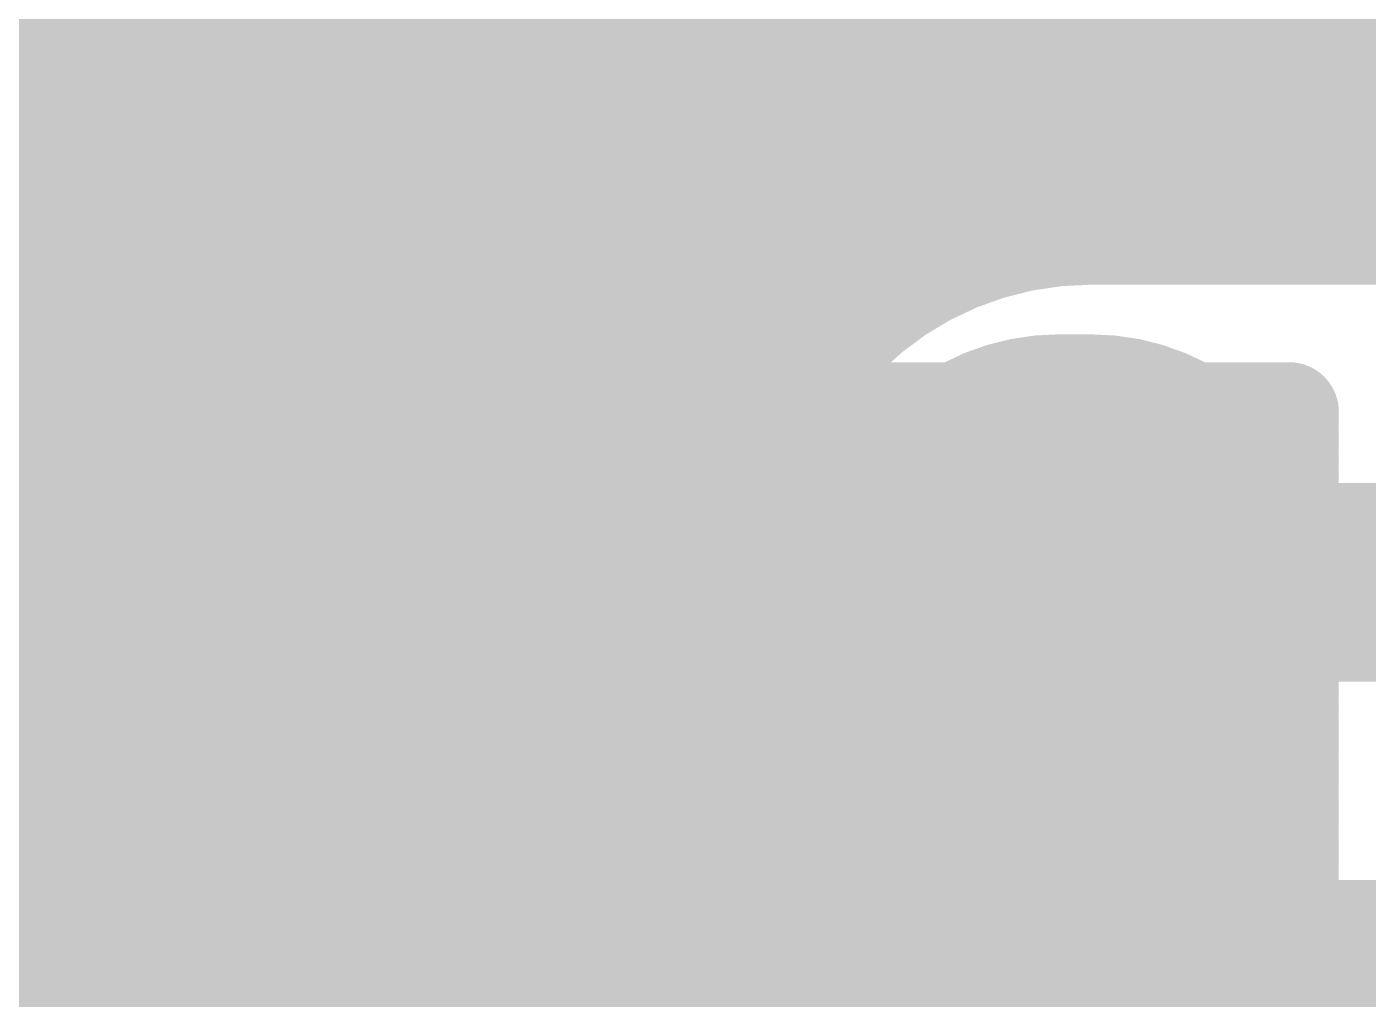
# Model space of a CAD drawing. Header units: inches. Extents: x -0.355 to 0.355, y -0.355 to 0.355.
# Drawn here: x -0.1692 to -0.116, y -0.2144 to -0.1758 of the extents above; entities that cross this region are included whole.
import ezdxf

# ---------------------------------------------------------------- set-up
doc = ezdxf.new("R2010")
doc.units = ezdxf.units.IN
doc.header["$MEASUREMENT"] = 0
for name, color, linetype in [('BottomLayer', 5, 'Continuous'), ('Mechanical1', 6, 'Continuous'), ('TopLayer', 1, 'Continuous'), ('TopOverlay', 2, 'Continuous'), ('ViaHoleLayer', 16, 'Continuous')]:
    doc.layers.add(name, color=color, linetype=linetype)

# ---------------------------------------------------------------- blocks, each defined once
blk = doc.blocks.new('A1004LF_06A_35')
at = {"layer": 'TopOverlay'}
for points in [[(0.15748, 0, 0.005118, 0.005118, 0), (0.15748, -0.062992, 0.005118, 0.005118, 0)], [(0.15748, -0.062992, 0.005118, 0.005118, 0), (0.11811, -0.062992, 0.005118, 0.005118, 0)]]:
    blk.add_lwpolyline(points, format="xyseb", dxfattribs=at)
for points in [[(0.116831, -0.062992, 0.002559, 0.002559, 1), (0.11939, -0.062992, 0.002559, 0.002559, 1)], [(0.156201, -0.062992, 0.002559, 0.002559, 1), (0.15876, -0.062992, 0.002559, 0.002559, 1)], [(0.156201, -0.062992, 0.002559, 0.002559, 1), (0.15876, -0.062992, 0.002559, 0.002559, 1)]]:
    blk.add_lwpolyline(points, format="xyseb", close=True, dxfattribs=at)

msp = doc.modelspace()

# ---------------------------------------------------------------- hatches: boundary and pattern name
at = {"layer": 'BottomLayer'}
h = msp.add_hatch(color=5, dxfattribs=at)
edge = h.paths.add_edge_path()
edge.add_arc((-0.126969, -0.197835), 0.007874, 0, 360)
at = {"layer": 'TopLayer'}
h = msp.add_hatch(color=1, dxfattribs=at)
edge = h.paths.add_edge_path()
edge.add_arc((-0.126969, -0.197835), 0.007874, 0, 360)
at = {"layer": 'ViaHoleLayer'}
h = msp.add_hatch(color=16, dxfattribs=at)
edge = h.paths.add_edge_path()
edge.add_arc((-0.126969, -0.197835), 0.003937, 0, 360)

# ---------------------------------------------------------------- linework, layer by layer
at = {"layer": 'BottomLayer'}
for points in [[(0.264103, -0.07874, 0.003937, 0.003937, -6.854099), (0.264103, 0.07874, 0.003937, 0.003937, 0)], [(0.127175, -0.21752, 0.003937, 0.003937, -0.665504), (-0.244202, 0.062076, 0.003937, 0.003937, 0)], [(0.275591, -0.003937, 0.003937, 0.003937, -0.864689), (-0.264103, -0.082677, 0.003937, 0.003937, 0)], [(-0.07874, -0.34252, 0.003937, 0.003937, -0.414213), (-0.34252, -0.07874, 0.003937, 0.003937, 0)], [(-0.07874, -0.346457, 0.003937, 0.003937, -0.414214), (-0.34252, -0.082677, 0.003937, 0.003937, 0)], [(-0.182412, -0.173822, 0.003937, 0.003937, 0), (-0.048181, -0.173822, 0.003937, 0.003937, 0)], [(-0.182036, -0.174216, 0.003937, 0.003937, 0), (-0.047152, -0.174216, 0.003937, 0.003937, 0)], [(-0.181658, -0.17461, 0.003937, 0.003937, 0), (-0.045862, -0.17461, 0.003937, 0.003937, 0)], [(-0.181279, -0.175003, 0.003937, 0.003937, 0), (-0.043949, -0.175003, 0.003937, 0.003937, 0)], [(-0.180898, -0.175397, 0.003937, 0.003937, 0), (-0.032286, -0.175397, 0.003937, 0.003937, 0)], [(-0.180515, -0.175791, 0.003937, 0.003937, 0), (-0.03268, -0.175791, 0.003937, 0.003937, 0)], [(-0.180131, -0.176184, 0.003937, 0.003937, 0), (-0.033073, -0.176184, 0.003937, 0.003937, 0)], [(-0.179745, -0.176578, 0.003937, 0.003937, 0), (-0.033467, -0.176578, 0.003937, 0.003937, 0)], [(-0.179358, -0.176972, 0.003937, 0.003937, 0), (-0.033861, -0.176972, 0.003937, 0.003937, 0)], [(-0.178968, -0.177366, 0.003937, 0.003937, 0), (-0.034255, -0.177366, 0.003937, 0.003937, 0)], [(-0.178577, -0.177759, 0.003937, 0.003937, 0), (-0.034648, -0.177759, 0.003937, 0.003937, 0)], [(-0.178184, -0.178153, 0.003937, 0.003937, 0), (-0.035042, -0.178153, 0.003937, 0.003937, 0)], [(-0.17779, -0.178547, 0.003937, 0.003937, 0), (-0.035436, -0.178547, 0.003937, 0.003937, 0)], [(-0.177394, -0.17894, 0.003937, 0.003937, 0), (-0.035829, -0.17894, 0.003937, 0.003937, 0)], [(-0.176996, -0.179334, 0.003937, 0.003937, 0), (-0.036223, -0.179334, 0.003937, 0.003937, 0)], [(-0.176596, -0.179728, 0.003937, 0.003937, 0), (-0.036617, -0.179728, 0.003937, 0.003937, 0)], [(-0.176194, -0.180121, 0.003937, 0.003937, 0), (-0.03701, -0.180121, 0.003937, 0.003937, 0)], [(-0.175791, -0.180515, 0.003937, 0.003937, 0), (-0.037404, -0.180515, 0.003937, 0.003937, 0)], [(-0.175386, -0.180909, 0.003937, 0.003937, 0), (-0.037798, -0.180909, 0.003937, 0.003937, 0)], [(-0.174979, -0.181303, 0.003937, 0.003937, 0), (-0.038192, -0.181303, 0.003937, 0.003937, 0)], [(-0.17457, -0.181696, 0.003937, 0.003937, 0), (-0.038585, -0.181696, 0.003937, 0.003937, 0)], [(-0.174159, -0.18209, 0.003937, 0.003937, 0), (-0.038979, -0.18209, 0.003937, 0.003937, 0)], [(-0.173747, -0.182484, 0.003937, 0.003937, 0), (-0.039373, -0.182484, 0.003937, 0.003937, 0)], [(-0.173332, -0.182877, 0.003937, 0.003937, 0), (-0.039766, -0.182877, 0.003937, 0.003937, 0)], [(-0.172916, -0.183271, 0.003937, 0.003937, 0), (-0.04016, -0.183271, 0.003937, 0.003937, 0)], [(-0.172498, -0.183665, 0.003937, 0.003937, 0), (-0.040554, -0.183665, 0.003937, 0.003937, 0)], [(-0.172077, -0.184059, 0.003937, 0.003937, 0), (-0.127275, -0.184059, 0.003937, 0.003937, 0)], [(-0.171655, -0.184452, 0.003937, 0.003937, 0), (-0.130253, -0.184452, 0.003937, 0.003937, 0)], [(-0.126969, -0.211614, 0.003937, 0.003937, -1), (-0.126969, -0.184055, 0.003937, 0.003937, 0)], [(-0.126969, -0.184055, 0.003937, 0.003937, 0), (-0.040944, -0.184055, 0.003937, 0.003937, 0)], [(-0.171231, -0.184846, 0.003937, 0.003937, 0), (-0.131569, -0.184846, 0.003937, 0.003937, 0)], [(-0.170805, -0.18524, 0.003937, 0.003937, 0), (-0.132558, -0.18524, 0.003937, 0.003937, 0)], [(-0.170377, -0.185633, 0.003937, 0.003937, 0), (-0.133372, -0.185633, 0.003937, 0.003937, 0)], [(-0.169948, -0.186027, 0.003937, 0.003937, 0), (-0.134072, -0.186027, 0.003937, 0.003937, 0)], [(-0.169516, -0.186421, 0.003937, 0.003937, 0), (-0.134688, -0.186421, 0.003937, 0.003937, 0)], [(-0.169082, -0.186814, 0.003937, 0.003937, 0), (-0.135241, -0.186814, 0.003937, 0.003937, 0)], [(-0.168646, -0.187208, 0.003937, 0.003937, 0), (-0.135741, -0.187208, 0.003937, 0.003937, 0)], [(-0.168208, -0.187602, 0.003937, 0.003937, 0), (-0.136197, -0.187602, 0.003937, 0.003937, 0)], [(-0.167767, -0.187996, 0.003937, 0.003937, 0), (-0.136616, -0.187996, 0.003937, 0.003937, 0)], [(-0.167325, -0.188389, 0.003937, 0.003937, 0), (-0.137001, -0.188389, 0.003937, 0.003937, 0)], [(-0.166881, -0.188783, 0.003937, 0.003937, 0), (-0.137358, -0.188783, 0.003937, 0.003937, 0)], [(-0.166435, -0.189177, 0.003937, 0.003937, 0), (-0.137688, -0.189177, 0.003937, 0.003937, 0)], [(-0.165986, -0.18957, 0.003937, 0.003937, 0), (-0.137995, -0.18957, 0.003937, 0.003937, 0)], [(-0.165535, -0.189964, 0.003937, 0.003937, 0), (-0.138279, -0.189964, 0.003937, 0.003937, 0)], [(-0.165082, -0.190358, 0.003937, 0.003937, 0), (-0.138543, -0.190358, 0.003937, 0.003937, 0)], [(-0.164627, -0.190751, 0.003937, 0.003937, 0), (-0.138788, -0.190751, 0.003937, 0.003937, 0)], [(-0.16417, -0.191145, 0.003937, 0.003937, 0), (-0.139015, -0.191145, 0.003937, 0.003937, 0)], [(-0.16371, -0.191539, 0.003937, 0.003937, 0), (-0.139226, -0.191539, 0.003937, 0.003937, 0)], [(-0.163249, -0.191933, 0.003937, 0.003937, 0), (-0.13942, -0.191933, 0.003937, 0.003937, 0)], [(-0.162785, -0.192326, 0.003937, 0.003937, 0), (-0.139599, -0.192326, 0.003937, 0.003937, 0)], [(-0.162318, -0.19272, 0.003937, 0.003937, 0), (-0.139764, -0.19272, 0.003937, 0.003937, 0)], [(-0.16185, -0.193114, 0.003937, 0.003937, 0), (-0.139914, -0.193114, 0.003937, 0.003937, 0)], [(-0.161379, -0.193507, 0.003937, 0.003937, 0), (-0.140051, -0.193507, 0.003937, 0.003937, 0)], [(-0.160906, -0.193901, 0.003937, 0.003937, 0), (-0.140175, -0.193901, 0.003937, 0.003937, 0)], [(-0.16043, -0.194295, 0.003937, 0.003937, 0), (-0.140286, -0.194295, 0.003937, 0.003937, 0)], [(-0.159952, -0.194688, 0.003937, 0.003937, 0), (-0.140384, -0.194688, 0.003937, 0.003937, 0)], [(-0.159472, -0.195082, 0.003937, 0.003937, 0), (-0.14047, -0.195082, 0.003937, 0.003937, 0)], [(-0.158989, -0.195476, 0.003937, 0.003937, 0), (-0.140545, -0.195476, 0.003937, 0.003937, 0)], [(-0.158503, -0.19587, 0.003937, 0.003937, 0), (-0.140607, -0.19587, 0.003937, 0.003937, 0)], [(-0.158016, -0.196263, 0.003937, 0.003937, 0), (-0.140658, -0.196263, 0.003937, 0.003937, 0)], [(-0.126969, -0.197835, 0.007874, 0.007874, 0), (-0.035236, -0.197835, 0.007874, 0.007874, 0)], [(-0.157526, -0.196657, 0.003937, 0.003937, 0), (-0.140698, -0.196657, 0.003937, 0.003937, 0)], [(-0.157033, -0.197051, 0.003937, 0.003937, 0), (-0.140726, -0.197051, 0.003937, 0.003937, 0)], [(-0.156537, -0.197444, 0.003937, 0.003937, 0), (-0.140742, -0.197444, 0.003937, 0.003937, 0)], [(-0.156039, -0.197838, 0.003937, 0.003937, 0), (-0.140748, -0.197838, 0.003937, 0.003937, 0)], [(-0.155539, -0.198232, 0.003937, 0.003937, 0), (-0.140742, -0.198232, 0.003937, 0.003937, 0)], [(-0.155036, -0.198625, 0.003937, 0.003937, 0), (-0.140725, -0.198625, 0.003937, 0.003937, 0)], [(-0.15453, -0.199019, 0.003937, 0.003937, 0), (-0.140697, -0.199019, 0.003937, 0.003937, 0)], [(-0.154022, -0.199413, 0.003937, 0.003937, 0), (-0.140657, -0.199413, 0.003937, 0.003937, 0)], [(-0.153511, -0.199806, 0.003937, 0.003937, 0), (-0.140606, -0.199806, 0.003937, 0.003937, 0)], [(-0.152997, -0.2002, 0.003937, 0.003937, 0), (-0.140543, -0.2002, 0.003937, 0.003937, 0)], [(-0.15248, -0.200594, 0.003937, 0.003937, 0), (-0.140469, -0.200594, 0.003937, 0.003937, 0)], [(-0.151961, -0.200988, 0.003937, 0.003937, 0), (-0.140382, -0.200988, 0.003937, 0.003937, 0)], [(-0.151439, -0.201381, 0.003937, 0.003937, 0), (-0.140284, -0.201381, 0.003937, 0.003937, 0)], [(-0.150914, -0.201775, 0.003937, 0.003937, 0), (-0.140173, -0.201775, 0.003937, 0.003937, 0)], [(-0.150386, -0.202169, 0.003937, 0.003937, 0), (-0.140049, -0.202169, 0.003937, 0.003937, 0)], [(-0.149856, -0.202562, 0.003937, 0.003937, 0), (-0.139911, -0.202562, 0.003937, 0.003937, 0)], [(-0.149322, -0.202956, 0.003937, 0.003937, 0), (-0.139761, -0.202956, 0.003937, 0.003937, 0)], [(-0.148785, -0.20335, 0.003937, 0.003937, 0), (-0.139596, -0.20335, 0.003937, 0.003937, 0)], [(-0.148246, -0.203743, 0.003937, 0.003937, 0), (-0.139417, -0.203743, 0.003937, 0.003937, 0)], [(-0.147703, -0.204137, 0.003937, 0.003937, 0), (-0.139222, -0.204137, 0.003937, 0.003937, 0)], [(-0.147157, -0.204531, 0.003937, 0.003937, 0), (-0.139012, -0.204531, 0.003937, 0.003937, 0)], [(-0.146609, -0.204925, 0.003937, 0.003937, 0), (-0.138784, -0.204925, 0.003937, 0.003937, 0)], [(-0.146057, -0.205318, 0.003937, 0.003937, 0), (-0.138539, -0.205318, 0.003937, 0.003937, 0)], [(-0.145502, -0.205712, 0.003937, 0.003937, 0), (-0.138274, -0.205712, 0.003937, 0.003937, 0)], [(-0.144944, -0.206106, 0.003937, 0.003937, 0), (-0.137989, -0.206106, 0.003937, 0.003937, 0)], [(-0.144382, -0.206499, 0.003937, 0.003937, 0), (-0.137683, -0.206499, 0.003937, 0.003937, 0)], [(-0.143817, -0.206893, 0.003937, 0.003937, 0), (-0.137352, -0.206893, 0.003937, 0.003937, 0)], [(-0.143249, -0.207287, 0.003937, 0.003937, 0), (-0.136995, -0.207287, 0.003937, 0.003937, 0)], [(-0.142678, -0.20768, 0.003937, 0.003937, 0), (-0.136609, -0.20768, 0.003937, 0.003937, 0)], [(-0.142103, -0.208074, 0.003937, 0.003937, 0), (-0.136189, -0.208074, 0.003937, 0.003937, 0)], [(-0.141525, -0.208468, 0.003937, 0.003937, 0), (-0.135733, -0.208468, 0.003937, 0.003937, 0)], [(-0.140943, -0.208862, 0.003937, 0.003937, 0), (-0.135232, -0.208862, 0.003937, 0.003937, 0)], [(-0.140358, -0.209255, 0.003937, 0.003937, 0), (-0.134678, -0.209255, 0.003937, 0.003937, 0)], [(-0.139769, -0.209649, 0.003937, 0.003937, 0), (-0.13406, -0.209649, 0.003937, 0.003937, 0)], [(-0.139177, -0.210043, 0.003937, 0.003937, 0), (-0.133359, -0.210043, 0.003937, 0.003937, 0)], [(-0.138581, -0.210436, 0.003937, 0.003937, 0), (-0.132543, -0.210436, 0.003937, 0.003937, 0)], [(-0.137982, -0.21083, 0.003937, 0.003937, 0), (-0.13155, -0.21083, 0.003937, 0.003937, 0)], [(-0.137378, -0.211224, 0.003937, 0.003937, 0), (-0.130225, -0.211224, 0.003937, 0.003937, 0)], [(-0.136771, -0.211617, 0.003937, 0.003937, 0), (0.029532, -0.211617, 0.003937, 0.003937, 0)], [(-0.126969, -0.211614, 0.003937, 0.003937, 0), (-0.035236, -0.211614, 0.003937, 0.003937, 0)], [(-0.13616, -0.212011, 0.003937, 0.003937, 0), (0.029926, -0.212011, 0.003937, 0.003937, 0)], [(-0.135545, -0.212405, 0.003937, 0.003937, 0), (0.030319, -0.212405, 0.003937, 0.003937, 0)], [(-0.134926, -0.212799, 0.003937, 0.003937, 0), (0.030713, -0.212799, 0.003937, 0.003937, 0)], [(-0.134303, -0.213192, 0.003937, 0.003937, 0), (0.031107, -0.213192, 0.003937, 0.003937, 0)], [(-0.133676, -0.213586, 0.003937, 0.003937, 0), (0.031502, -0.213586, 0.003937, 0.003937, 0)], [(-0.133045, -0.21398, 0.003937, 0.003937, 0), (0.031921, -0.21398, 0.003937, 0.003937, 0)], [(-0.13241, -0.214373, 0.003937, 0.003937, 0), (0.032378, -0.214373, 0.003937, 0.003937, 0)], [(-0.13177, -0.214767, 0.003937, 0.003937, 0), (0.032879, -0.214767, 0.003937, 0.003937, 0)], [(-0.131126, -0.215161, 0.003937, 0.003937, 0), (0.033432, -0.215161, 0.003937, 0.003937, 0)], [(-0.130478, -0.215555, 0.003937, 0.003937, 0), (0.03405, -0.215555, 0.003937, 0.003937, 0)], [(-0.129825, -0.215948, 0.003937, 0.003937, 0), (0.034751, -0.215948, 0.003937, 0.003937, 0)]]:
    msp.add_lwpolyline(points, format="xyseb", dxfattribs=at)
for points in [[(-0.131237, -0.184452, 0.001969, 0.001969, 1), (-0.129269, -0.184452, 0.001969, 0.001969, 1)], [(-0.128259, -0.184059, 0.001969, 0.001969, 1), (-0.12629, -0.184059, 0.001969, 0.001969, 1)], [(-0.127953, -0.184055, 0.001969, 0.001969, 1), (-0.125984, -0.184055, 0.001969, 0.001969, 1)], [(-0.127953, -0.184055, 0.001969, 0.001969, 1), (-0.125984, -0.184055, 0.001969, 0.001969, 1)], [(-0.132554, -0.184846, 0.001969, 0.001969, 1), (-0.130585, -0.184846, 0.001969, 0.001969, 1)], [(-0.17179, -0.18524, 0.001969, 0.001969, 1), (-0.169821, -0.18524, 0.001969, 0.001969, 1)], [(-0.133542, -0.18524, 0.001969, 0.001969, 1), (-0.131574, -0.18524, 0.001969, 0.001969, 1)], [(-0.171362, -0.185633, 0.001969, 0.001969, 1), (-0.169393, -0.185633, 0.001969, 0.001969, 1)], [(-0.170932, -0.186027, 0.001969, 0.001969, 1), (-0.168963, -0.186027, 0.001969, 0.001969, 1)], [(-0.135056, -0.186027, 0.001969, 0.001969, 1), (-0.133087, -0.186027, 0.001969, 0.001969, 1)], [(-0.134356, -0.185633, 0.001969, 0.001969, 1), (-0.132388, -0.185633, 0.001969, 0.001969, 1)], [(-0.1705, -0.186421, 0.001969, 0.001969, 1), (-0.168531, -0.186421, 0.001969, 0.001969, 1)], [(-0.135673, -0.186421, 0.001969, 0.001969, 1), (-0.133704, -0.186421, 0.001969, 0.001969, 1)], [(-0.170066, -0.186814, 0.001969, 0.001969, 1), (-0.168097, -0.186814, 0.001969, 0.001969, 1)], [(-0.16963, -0.187208, 0.001969, 0.001969, 1), (-0.167661, -0.187208, 0.001969, 0.001969, 1)], [(-0.136725, -0.187208, 0.001969, 0.001969, 1), (-0.134757, -0.187208, 0.001969, 0.001969, 1)], [(-0.136225, -0.186814, 0.001969, 0.001969, 1), (-0.134257, -0.186814, 0.001969, 0.001969, 1)], [(-0.169192, -0.187602, 0.001969, 0.001969, 1), (-0.167223, -0.187602, 0.001969, 0.001969, 1)], [(-0.137181, -0.187602, 0.001969, 0.001969, 1), (-0.135213, -0.187602, 0.001969, 0.001969, 1)], [(-0.168752, -0.187996, 0.001969, 0.001969, 1), (-0.166783, -0.187996, 0.001969, 0.001969, 1)], [(-0.1376, -0.187996, 0.001969, 0.001969, 1), (-0.135631, -0.187996, 0.001969, 0.001969, 1)], [(-0.168309, -0.188389, 0.001969, 0.001969, 1), (-0.166341, -0.188389, 0.001969, 0.001969, 1)], [(-0.167865, -0.188783, 0.001969, 0.001969, 1), (-0.165897, -0.188783, 0.001969, 0.001969, 1)], [(-0.138342, -0.188783, 0.001969, 0.001969, 1), (-0.136374, -0.188783, 0.001969, 0.001969, 1)], [(-0.137986, -0.188389, 0.001969, 0.001969, 1), (-0.136017, -0.188389, 0.001969, 0.001969, 1)], [(-0.167419, -0.189177, 0.001969, 0.001969, 1), (-0.16545, -0.189177, 0.001969, 0.001969, 1)], [(-0.138673, -0.189177, 0.001969, 0.001969, 1), (-0.136704, -0.189177, 0.001969, 0.001969, 1)], [(-0.16697, -0.18957, 0.001969, 0.001969, 1), (-0.165002, -0.18957, 0.001969, 0.001969, 1)], [(-0.138979, -0.18957, 0.001969, 0.001969, 1), (-0.13701, -0.18957, 0.001969, 0.001969, 1)], [(-0.166519, -0.189964, 0.001969, 0.001969, 1), (-0.164551, -0.189964, 0.001969, 0.001969, 1)], [(-0.166067, -0.190358, 0.001969, 0.001969, 1), (-0.164098, -0.190358, 0.001969, 0.001969, 1)], [(-0.139527, -0.190358, 0.001969, 0.001969, 1), (-0.137559, -0.190358, 0.001969, 0.001969, 1)], [(-0.139263, -0.189964, 0.001969, 0.001969, 1), (-0.137295, -0.189964, 0.001969, 0.001969, 1)], [(-0.165611, -0.190751, 0.001969, 0.001969, 1), (-0.163643, -0.190751, 0.001969, 0.001969, 1)], [(-0.139772, -0.190751, 0.001969, 0.001969, 1), (-0.137804, -0.190751, 0.001969, 0.001969, 1)], [(-0.165154, -0.191145, 0.001969, 0.001969, 1), (-0.163186, -0.191145, 0.001969, 0.001969, 1)], [(-0.139999, -0.191145, 0.001969, 0.001969, 1), (-0.138031, -0.191145, 0.001969, 0.001969, 1)], [(-0.164695, -0.191539, 0.001969, 0.001969, 1), (-0.162726, -0.191539, 0.001969, 0.001969, 1)], [(-0.164233, -0.191933, 0.001969, 0.001969, 1), (-0.162265, -0.191933, 0.001969, 0.001969, 1)], [(-0.140404, -0.191933, 0.001969, 0.001969, 1), (-0.138436, -0.191933, 0.001969, 0.001969, 1)], [(-0.14021, -0.191539, 0.001969, 0.001969, 1), (-0.138241, -0.191539, 0.001969, 0.001969, 1)], [(-0.163769, -0.192326, 0.001969, 0.001969, 1), (-0.161801, -0.192326, 0.001969, 0.001969, 1)], [(-0.140583, -0.192326, 0.001969, 0.001969, 1), (-0.138615, -0.192326, 0.001969, 0.001969, 1)], [(-0.163303, -0.19272, 0.001969, 0.001969, 1), (-0.161334, -0.19272, 0.001969, 0.001969, 1)], [(-0.140748, -0.19272, 0.001969, 0.001969, 1), (-0.138779, -0.19272, 0.001969, 0.001969, 1)], [(-0.162834, -0.193114, 0.001969, 0.001969, 1), (-0.160866, -0.193114, 0.001969, 0.001969, 1)], [(-0.162363, -0.193507, 0.001969, 0.001969, 1), (-0.160395, -0.193507, 0.001969, 0.001969, 1)], [(-0.141035, -0.193507, 0.001969, 0.001969, 1), (-0.139067, -0.193507, 0.001969, 0.001969, 1)], [(-0.140898, -0.193114, 0.001969, 0.001969, 1), (-0.13893, -0.193114, 0.001969, 0.001969, 1)], [(-0.16189, -0.193901, 0.001969, 0.001969, 1), (-0.159921, -0.193901, 0.001969, 0.001969, 1)], [(-0.141159, -0.193901, 0.001969, 0.001969, 1), (-0.13919, -0.193901, 0.001969, 0.001969, 1)], [(-0.161414, -0.194295, 0.001969, 0.001969, 1), (-0.159446, -0.194295, 0.001969, 0.001969, 1)], [(-0.14127, -0.194295, 0.001969, 0.001969, 1), (-0.139301, -0.194295, 0.001969, 0.001969, 1)], [(-0.160936, -0.194688, 0.001969, 0.001969, 1), (-0.158968, -0.194688, 0.001969, 0.001969, 1)], [(-0.160456, -0.195082, 0.001969, 0.001969, 1), (-0.158487, -0.195082, 0.001969, 0.001969, 1)], [(-0.141455, -0.195082, 0.001969, 0.001969, 1), (-0.139486, -0.195082, 0.001969, 0.001969, 1)], [(-0.141368, -0.194688, 0.001969, 0.001969, 1), (-0.1394, -0.194688, 0.001969, 0.001969, 1)], [(-0.159973, -0.195476, 0.001969, 0.001969, 1), (-0.158005, -0.195476, 0.001969, 0.001969, 1)], [(-0.141529, -0.195476, 0.001969, 0.001969, 1), (-0.13956, -0.195476, 0.001969, 0.001969, 1)], [(-0.159488, -0.19587, 0.001969, 0.001969, 1), (-0.157519, -0.19587, 0.001969, 0.001969, 1)], [(-0.159, -0.196263, 0.001969, 0.001969, 1), (-0.157031, -0.196263, 0.001969, 0.001969, 1)], [(-0.141642, -0.196263, 0.001969, 0.001969, 1), (-0.139674, -0.196263, 0.001969, 0.001969, 1)], [(-0.141591, -0.19587, 0.001969, 0.001969, 1), (-0.139623, -0.19587, 0.001969, 0.001969, 1)], [(-0.128937, -0.197835, 0.003937, 0.003937, 1), (-0.125, -0.197835, 0.003937, 0.003937, 1)], [(-0.15851, -0.196657, 0.001969, 0.001969, 1), (-0.156541, -0.196657, 0.001969, 0.001969, 1)], [(-0.141682, -0.196657, 0.001969, 0.001969, 1), (-0.139713, -0.196657, 0.001969, 0.001969, 1)], [(-0.158017, -0.197051, 0.001969, 0.001969, 1), (-0.156049, -0.197051, 0.001969, 0.001969, 1)], [(-0.14171, -0.197051, 0.001969, 0.001969, 1), (-0.139741, -0.197051, 0.001969, 0.001969, 1)], [(-0.157522, -0.197444, 0.001969, 0.001969, 1), (-0.155553, -0.197444, 0.001969, 0.001969, 1)], [(-0.157024, -0.197838, 0.001969, 0.001969, 1), (-0.155055, -0.197838, 0.001969, 0.001969, 1)], [(-0.141732, -0.197838, 0.001969, 0.001969, 1), (-0.139764, -0.197838, 0.001969, 0.001969, 1)], [(-0.141727, -0.197444, 0.001969, 0.001969, 1), (-0.139758, -0.197444, 0.001969, 0.001969, 1)], [(-0.156523, -0.198232, 0.001969, 0.001969, 1), (-0.154555, -0.198232, 0.001969, 0.001969, 1)], [(-0.141727, -0.198232, 0.001969, 0.001969, 1), (-0.139758, -0.198232, 0.001969, 0.001969, 1)], [(-0.15602, -0.198625, 0.001969, 0.001969, 1), (-0.154052, -0.198625, 0.001969, 0.001969, 1)], [(-0.141709, -0.198625, 0.001969, 0.001969, 1), (-0.139741, -0.198625, 0.001969, 0.001969, 1)], [(-0.155514, -0.199019, 0.001969, 0.001969, 1), (-0.153546, -0.199019, 0.001969, 0.001969, 1)], [(-0.155006, -0.199413, 0.001969, 0.001969, 1), (-0.153038, -0.199413, 0.001969, 0.001969, 1)], [(-0.141681, -0.199019, 0.001969, 0.001969, 1), (-0.139713, -0.199019, 0.001969, 0.001969, 1)], [(-0.141642, -0.199413, 0.001969, 0.001969, 1), (-0.139673, -0.199413, 0.001969, 0.001969, 1)], [(-0.154495, -0.199806, 0.001969, 0.001969, 1), (-0.152527, -0.199806, 0.001969, 0.001969, 1)], [(-0.14159, -0.199806, 0.001969, 0.001969, 1), (-0.139622, -0.199806, 0.001969, 0.001969, 1)], [(-0.153981, -0.2002, 0.001969, 0.001969, 1), (-0.152013, -0.2002, 0.001969, 0.001969, 1)], [(-0.141528, -0.2002, 0.001969, 0.001969, 1), (-0.139559, -0.2002, 0.001969, 0.001969, 1)], [(-0.153465, -0.200594, 0.001969, 0.001969, 1), (-0.151496, -0.200594, 0.001969, 0.001969, 1)], [(-0.152945, -0.200988, 0.001969, 0.001969, 1), (-0.150977, -0.200988, 0.001969, 0.001969, 1)], [(-0.141453, -0.200594, 0.001969, 0.001969, 1), (-0.139485, -0.200594, 0.001969, 0.001969, 1)], [(-0.141367, -0.200988, 0.001969, 0.001969, 1), (-0.139398, -0.200988, 0.001969, 0.001969, 1)], [(-0.152423, -0.201381, 0.001969, 0.001969, 1), (-0.150455, -0.201381, 0.001969, 0.001969, 1)], [(-0.141268, -0.201381, 0.001969, 0.001969, 1), (-0.139299, -0.201381, 0.001969, 0.001969, 1)], [(-0.151898, -0.201775, 0.001969, 0.001969, 1), (-0.14993, -0.201775, 0.001969, 0.001969, 1)], [(-0.141157, -0.201775, 0.001969, 0.001969, 1), (-0.139188, -0.201775, 0.001969, 0.001969, 1)], [(-0.15137, -0.202169, 0.001969, 0.001969, 1), (-0.149402, -0.202169, 0.001969, 0.001969, 1)], [(-0.15084, -0.202562, 0.001969, 0.001969, 1), (-0.148871, -0.202562, 0.001969, 0.001969, 1)], [(-0.141033, -0.202169, 0.001969, 0.001969, 1), (-0.139064, -0.202169, 0.001969, 0.001969, 1)], [(-0.140896, -0.202562, 0.001969, 0.001969, 1), (-0.138927, -0.202562, 0.001969, 0.001969, 1)], [(-0.150306, -0.202956, 0.001969, 0.001969, 1), (-0.148338, -0.202956, 0.001969, 0.001969, 1)], [(-0.140745, -0.202956, 0.001969, 0.001969, 1), (-0.138777, -0.202956, 0.001969, 0.001969, 1)], [(-0.149769, -0.20335, 0.001969, 0.001969, 1), (-0.147801, -0.20335, 0.001969, 0.001969, 1)], [(-0.14058, -0.20335, 0.001969, 0.001969, 1), (-0.138612, -0.20335, 0.001969, 0.001969, 1)], [(-0.14923, -0.203743, 0.001969, 0.001969, 1), (-0.147261, -0.203743, 0.001969, 0.001969, 1)], [(-0.148687, -0.204137, 0.001969, 0.001969, 1), (-0.146719, -0.204137, 0.001969, 0.001969, 1)], [(-0.140401, -0.203743, 0.001969, 0.001969, 1), (-0.138433, -0.203743, 0.001969, 0.001969, 1)], [(-0.140206, -0.204137, 0.001969, 0.001969, 1), (-0.138238, -0.204137, 0.001969, 0.001969, 1)], [(-0.148142, -0.204531, 0.001969, 0.001969, 1), (-0.146173, -0.204531, 0.001969, 0.001969, 1)], [(-0.139996, -0.204531, 0.001969, 0.001969, 1), (-0.138027, -0.204531, 0.001969, 0.001969, 1)], [(-0.147593, -0.204925, 0.001969, 0.001969, 1), (-0.145624, -0.204925, 0.001969, 0.001969, 1)], [(-0.147041, -0.205318, 0.001969, 0.001969, 1), (-0.145073, -0.205318, 0.001969, 0.001969, 1)], [(-0.139768, -0.204925, 0.001969, 0.001969, 1), (-0.1378, -0.204925, 0.001969, 0.001969, 1)], [(-0.139523, -0.205318, 0.001969, 0.001969, 1), (-0.137554, -0.205318, 0.001969, 0.001969, 1)], [(-0.146486, -0.205712, 0.001969, 0.001969, 1), (-0.144518, -0.205712, 0.001969, 0.001969, 1)], [(-0.139259, -0.205712, 0.001969, 0.001969, 1), (-0.13729, -0.205712, 0.001969, 0.001969, 1)], [(-0.145928, -0.206106, 0.001969, 0.001969, 1), (-0.143959, -0.206106, 0.001969, 0.001969, 1)], [(-0.138974, -0.206106, 0.001969, 0.001969, 1), (-0.137005, -0.206106, 0.001969, 0.001969, 1)], [(-0.145366, -0.206499, 0.001969, 0.001969, 1), (-0.143398, -0.206499, 0.001969, 0.001969, 1)], [(-0.144802, -0.206893, 0.001969, 0.001969, 1), (-0.142833, -0.206893, 0.001969, 0.001969, 1)], [(-0.138667, -0.206499, 0.001969, 0.001969, 1), (-0.136699, -0.206499, 0.001969, 0.001969, 1)], [(-0.138336, -0.206893, 0.001969, 0.001969, 1), (-0.136368, -0.206893, 0.001969, 0.001969, 1)], [(-0.144234, -0.207287, 0.001969, 0.001969, 1), (-0.142265, -0.207287, 0.001969, 0.001969, 1)], [(-0.137979, -0.207287, 0.001969, 0.001969, 1), (-0.136011, -0.207287, 0.001969, 0.001969, 1)], [(-0.143662, -0.20768, 0.001969, 0.001969, 1), (-0.141694, -0.20768, 0.001969, 0.001969, 1)], [(-0.137593, -0.20768, 0.001969, 0.001969, 1), (-0.135625, -0.20768, 0.001969, 0.001969, 1)], [(-0.143088, -0.208074, 0.001969, 0.001969, 1), (-0.141119, -0.208074, 0.001969, 0.001969, 1)], [(-0.142509, -0.208468, 0.001969, 0.001969, 1), (-0.140541, -0.208468, 0.001969, 0.001969, 1)], [(-0.137174, -0.208074, 0.001969, 0.001969, 1), (-0.135205, -0.208074, 0.001969, 0.001969, 1)], [(-0.136717, -0.208468, 0.001969, 0.001969, 1), (-0.134748, -0.208468, 0.001969, 0.001969, 1)], [(-0.141928, -0.208862, 0.001969, 0.001969, 1), (-0.139959, -0.208862, 0.001969, 0.001969, 1)], [(-0.136216, -0.208862, 0.001969, 0.001969, 1), (-0.134247, -0.208862, 0.001969, 0.001969, 1)], [(-0.141342, -0.209255, 0.001969, 0.001969, 1), (-0.139374, -0.209255, 0.001969, 0.001969, 1)], [(-0.135663, -0.209255, 0.001969, 0.001969, 1), (-0.133694, -0.209255, 0.001969, 0.001969, 1)], [(-0.140754, -0.209649, 0.001969, 0.001969, 1), (-0.138785, -0.209649, 0.001969, 0.001969, 1)], [(-0.140161, -0.210043, 0.001969, 0.001969, 1), (-0.138193, -0.210043, 0.001969, 0.001969, 1)], [(-0.135045, -0.209649, 0.001969, 0.001969, 1), (-0.133076, -0.209649, 0.001969, 0.001969, 1)], [(-0.134343, -0.210043, 0.001969, 0.001969, 1), (-0.132375, -0.210043, 0.001969, 0.001969, 1)], [(-0.139565, -0.210436, 0.001969, 0.001969, 1), (-0.137597, -0.210436, 0.001969, 0.001969, 1)], [(-0.133527, -0.210436, 0.001969, 0.001969, 1), (-0.131558, -0.210436, 0.001969, 0.001969, 1)], [(-0.138966, -0.21083, 0.001969, 0.001969, 1), (-0.136997, -0.21083, 0.001969, 0.001969, 1)], [(-0.132534, -0.21083, 0.001969, 0.001969, 1), (-0.130566, -0.21083, 0.001969, 0.001969, 1)], [(-0.138362, -0.211224, 0.001969, 0.001969, 1), (-0.136394, -0.211224, 0.001969, 0.001969, 1)], [(-0.137755, -0.211617, 0.001969, 0.001969, 1), (-0.135787, -0.211617, 0.001969, 0.001969, 1)], [(-0.131209, -0.211224, 0.001969, 0.001969, 1), (-0.129241, -0.211224, 0.001969, 0.001969, 1)], [(-0.127953, -0.211614, 0.001969, 0.001969, 1), (-0.125984, -0.211614, 0.001969, 0.001969, 1)], [(-0.127953, -0.211614, 0.001969, 0.001969, 1), (-0.125984, -0.211614, 0.001969, 0.001969, 1)], [(-0.137144, -0.212011, 0.001969, 0.001969, 1), (-0.135176, -0.212011, 0.001969, 0.001969, 1)], [(-0.136529, -0.212405, 0.001969, 0.001969, 1), (-0.13456, -0.212405, 0.001969, 0.001969, 1)], [(-0.13591, -0.212799, 0.001969, 0.001969, 1), (-0.133942, -0.212799, 0.001969, 0.001969, 1)], [(-0.135287, -0.213192, 0.001969, 0.001969, 1), (-0.133319, -0.213192, 0.001969, 0.001969, 1)], [(-0.13466, -0.213586, 0.001969, 0.001969, 1), (-0.132692, -0.213586, 0.001969, 0.001969, 1)], [(-0.134029, -0.21398, 0.001969, 0.001969, 1), (-0.132061, -0.21398, 0.001969, 0.001969, 1)], [(-0.133394, -0.214373, 0.001969, 0.001969, 1), (-0.131425, -0.214373, 0.001969, 0.001969, 1)], [(-0.132754, -0.214767, 0.001969, 0.001969, 1), (-0.130786, -0.214767, 0.001969, 0.001969, 1)], [(-0.13211, -0.215161, 0.001969, 0.001969, 1), (-0.130142, -0.215161, 0.001969, 0.001969, 1)], [(-0.131462, -0.215555, 0.001969, 0.001969, 1), (-0.129494, -0.215555, 0.001969, 0.001969, 1)], [(-0.130809, -0.215948, 0.001969, 0.001969, 1), (-0.128841, -0.215948, 0.001969, 0.001969, 1)]]:
    msp.add_lwpolyline(points, format="xyseb", close=True, dxfattribs=at)
at = {"layer": 'Mechanical1'}
msp.add_lwpolyline([(-0.078774, -0.354291, 0.0005, 0.0005, -0.414214), (-0.354365, -0.078701, 0.0005, 0.0005, 0)], format="xyseb", dxfattribs=at)
at = {"layer": 'TopLayer'}
for points in [[(-0.174213, -0.155512, 0.011811, 0.011811, 0), (-0.154405, -0.17532, 0.011811, 0.011811, 0)], [(-0.154405, -0.17532, 0.011811, 0.011811, 0), (-0.098548, -0.17532, 0.011811, 0.011811, 0)], [(-0.178188, -0.173807, 0.003937, 0.003937, 0), (-0.16556, -0.186436, 0.003937, 0.003937, 0)], [(-0.247045, -0.180909, 0.003937, 0.003937, 0), (-0.171087, -0.180909, 0.003937, 0.003937, 0)], [(-0.246782, -0.181303, 0.003937, 0.003937, 0), (-0.170693, -0.181303, 0.003937, 0.003937, 0)], [(-0.246519, -0.181696, 0.003937, 0.003937, 0), (-0.170299, -0.181696, 0.003937, 0.003937, 0)], [(-0.246256, -0.18209, 0.003937, 0.003937, 0), (-0.169905, -0.18209, 0.003937, 0.003937, 0)], [(-0.245993, -0.182484, 0.003937, 0.003937, 0), (-0.169512, -0.182484, 0.003937, 0.003937, 0)], [(-0.24573, -0.182877, 0.003937, 0.003937, 0), (-0.169118, -0.182877, 0.003937, 0.003937, 0)], [(-0.245467, -0.183271, 0.003937, 0.003937, 0), (-0.168724, -0.183271, 0.003937, 0.003937, 0)], [(-0.245204, -0.183665, 0.003937, 0.003937, 0), (-0.168331, -0.183665, 0.003937, 0.003937, 0)], [(-0.244941, -0.184059, 0.003937, 0.003937, 0), (-0.167937, -0.184059, 0.003937, 0.003937, 0)], [(-0.244678, -0.184452, 0.003937, 0.003937, 0), (-0.167543, -0.184452, 0.003937, 0.003937, 0)], [(-0.244415, -0.184846, 0.003937, 0.003937, 0), (-0.16715, -0.184846, 0.003937, 0.003937, 0)], [(-0.244152, -0.18524, 0.003937, 0.003937, 0), (-0.166756, -0.18524, 0.003937, 0.003937, 0)], [(-0.243889, -0.185633, 0.003937, 0.003937, 0), (-0.166362, -0.185633, 0.003937, 0.003937, 0)], [(-0.243625, -0.186027, 0.003937, 0.003937, 0), (-0.165968, -0.186027, 0.003937, 0.003937, 0)], [(-0.243362, -0.186421, 0.003937, 0.003937, 0), (-0.165575, -0.186421, 0.003937, 0.003937, 0)], [(-0.154405, -0.191068, 0.003937, 0.003937, -0.199374), (-0.16556, -0.186436, 0.003937, 0.003937, 0)], [(-0.154405, -0.191068, 0.003937, 0.003937, -0.198912), (-0.16554, -0.186455, 0.003937, 0.003937, 0)], [(-0.243099, -0.186814, 0.003937, 0.003937, 0), (-0.165169, -0.186814, 0.003937, 0.003937, 0)], [(-0.242836, -0.187208, 0.003937, 0.003937, 0), (-0.164733, -0.187208, 0.003937, 0.003937, 0)], [(-0.242573, -0.187602, 0.003937, 0.003937, 0), (-0.164261, -0.187602, 0.003937, 0.003937, 0)], [(-0.24231, -0.187996, 0.003937, 0.003937, 0), (-0.163749, -0.187996, 0.003937, 0.003937, 0)], [(-0.242047, -0.188389, 0.003937, 0.003937, 0), (-0.16319, -0.188389, 0.003937, 0.003937, 0)], [(-0.241784, -0.188783, 0.003937, 0.003937, 0), (-0.162574, -0.188783, 0.003937, 0.003937, 0)], [(-0.241521, -0.189177, 0.003937, 0.003937, 0), (-0.161887, -0.189177, 0.003937, 0.003937, 0)], [(-0.241258, -0.18957, 0.003937, 0.003937, 0), (-0.161107, -0.18957, 0.003937, 0.003937, 0)], [(-0.240995, -0.189964, 0.003937, 0.003937, 0), (-0.160197, -0.189964, 0.003937, 0.003937, 0)], [(-0.240732, -0.190358, 0.003937, 0.003937, 0), (-0.15908, -0.190358, 0.003937, 0.003937, 0)], [(-0.139764, -0.209366, 0.019685, 0.019685, 0), (-0.128232, -0.197835, 0.019685, 0.019685, 0)], [(-0.128232, -0.197835, 0.019685, 0.019685, 0), (-0.126969, -0.197835, 0.019685, 0.019685, 0)], [(-0.240469, -0.190751, 0.003937, 0.003937, 0), (-0.157546, -0.190751, 0.003937, 0.003937, 0)], [(-0.240206, -0.191145, 0.003937, 0.003937, 0), (-0.119095, -0.191145, 0.003937, 0.003937, 0)], [(-0.154405, -0.191068, 0.003937, 0.003937, 0), (-0.119095, -0.191068, 0.003937, 0.003937, 0)], [(-0.119095, -0.242126, 0.003937, 0.003937, 0), (-0.119095, -0.191068, 0.003937, 0.003937, 0)], [(-0.239943, -0.191539, 0.003937, 0.003937, 0), (-0.119095, -0.191539, 0.003937, 0.003937, 0)], [(-0.23968, -0.191933, 0.003937, 0.003937, 0), (-0.119095, -0.191933, 0.003937, 0.003937, 0)], [(-0.239417, -0.192326, 0.003937, 0.003937, 0), (-0.119095, -0.192326, 0.003937, 0.003937, 0)], [(-0.239153, -0.19272, 0.003937, 0.003937, 0), (-0.119095, -0.19272, 0.003937, 0.003937, 0)], [(-0.23889, -0.193114, 0.003937, 0.003937, 0), (-0.119095, -0.193114, 0.003937, 0.003937, 0)], [(-0.238627, -0.193507, 0.003937, 0.003937, 0), (-0.119095, -0.193507, 0.003937, 0.003937, 0)], [(-0.238364, -0.193901, 0.003937, 0.003937, 0), (-0.119095, -0.193901, 0.003937, 0.003937, 0)], [(-0.238101, -0.194295, 0.003937, 0.003937, 0), (-0.119095, -0.194295, 0.003937, 0.003937, 0)], [(-0.237838, -0.194688, 0.003937, 0.003937, 0), (-0.119095, -0.194688, 0.003937, 0.003937, 0)], [(-0.237575, -0.195082, 0.003937, 0.003937, 0), (-0.119095, -0.195082, 0.003937, 0.003937, 0)], [(-0.237312, -0.195476, 0.003937, 0.003937, 0), (-0.119095, -0.195476, 0.003937, 0.003937, 0)], [(-0.237049, -0.19587, 0.003937, 0.003937, 0), (-0.119095, -0.19587, 0.003937, 0.003937, 0)], [(-0.236786, -0.196263, 0.003937, 0.003937, 0), (-0.119095, -0.196263, 0.003937, 0.003937, 0)], [(-0.236523, -0.196657, 0.003937, 0.003937, 0), (-0.119095, -0.196657, 0.003937, 0.003937, 0)], [(-0.23626, -0.197051, 0.003937, 0.003937, 0), (-0.119095, -0.197051, 0.003937, 0.003937, 0)], [(-0.235997, -0.197444, 0.003937, 0.003937, 0), (-0.119095, -0.197444, 0.003937, 0.003937, 0)], [(-0.235734, -0.197838, 0.003937, 0.003937, 0), (-0.119095, -0.197838, 0.003937, 0.003937, 0)], [(-0.235471, -0.198232, 0.003937, 0.003937, 0), (-0.119095, -0.198232, 0.003937, 0.003937, 0)], [(-0.235208, -0.198625, 0.003937, 0.003937, 0), (-0.119095, -0.198625, 0.003937, 0.003937, 0)], [(-0.234945, -0.199019, 0.003937, 0.003937, 0), (-0.119095, -0.199019, 0.003937, 0.003937, 0)], [(-0.234681, -0.199413, 0.003937, 0.003937, 0), (-0.119095, -0.199413, 0.003937, 0.003937, 0)], [(-0.234418, -0.199806, 0.003937, 0.003937, 0), (-0.119095, -0.199806, 0.003937, 0.003937, 0)], [(-0.234155, -0.2002, 0.003937, 0.003937, 0), (-0.119095, -0.2002, 0.003937, 0.003937, 0)], [(-0.233892, -0.200594, 0.003937, 0.003937, 0), (-0.119095, -0.200594, 0.003937, 0.003937, 0)], [(-0.233629, -0.200988, 0.003937, 0.003937, 0), (-0.119095, -0.200988, 0.003937, 0.003937, 0)], [(-0.233314, -0.201381, 0.003937, 0.003937, 0), (-0.119095, -0.201381, 0.003937, 0.003937, 0)], [(-0.139764, -0.287401, 0.019685, 0.019685, 0), (-0.139764, -0.209366, 0.019685, 0.019685, 0)], [(-0.232969, -0.201775, 0.003937, 0.003937, 0), (-0.119095, -0.201775, 0.003937, 0.003937, 0)], [(-0.232623, -0.202169, 0.003937, 0.003937, 0), (-0.119095, -0.202169, 0.003937, 0.003937, 0)], [(-0.232278, -0.202562, 0.003937, 0.003937, 0), (-0.119095, -0.202562, 0.003937, 0.003937, 0)], [(-0.231933, -0.202956, 0.003937, 0.003937, 0), (-0.119095, -0.202956, 0.003937, 0.003937, 0)], [(-0.231588, -0.20335, 0.003937, 0.003937, 0), (-0.119095, -0.20335, 0.003937, 0.003937, 0)], [(-0.231242, -0.203743, 0.003937, 0.003937, 0), (-0.119095, -0.203743, 0.003937, 0.003937, 0)], [(-0.230897, -0.204137, 0.003937, 0.003937, 0), (-0.119095, -0.204137, 0.003937, 0.003937, 0)], [(-0.230552, -0.204531, 0.003937, 0.003937, 0), (-0.119095, -0.204531, 0.003937, 0.003937, 0)], [(-0.230207, -0.204925, 0.003937, 0.003937, 0), (-0.119095, -0.204925, 0.003937, 0.003937, 0)], [(-0.229861, -0.205318, 0.003937, 0.003937, 0), (-0.119095, -0.205318, 0.003937, 0.003937, 0)], [(-0.229516, -0.205712, 0.003937, 0.003937, 0), (-0.119095, -0.205712, 0.003937, 0.003937, 0)], [(-0.229171, -0.206106, 0.003937, 0.003937, 0), (-0.119095, -0.206106, 0.003937, 0.003937, 0)], [(-0.228825, -0.206499, 0.003937, 0.003937, 0), (-0.119095, -0.206499, 0.003937, 0.003937, 0)], [(-0.22848, -0.206893, 0.003937, 0.003937, 0), (-0.119095, -0.206893, 0.003937, 0.003937, 0)], [(-0.228135, -0.207287, 0.003937, 0.003937, 0), (-0.119095, -0.207287, 0.003937, 0.003937, 0)], [(-0.22779, -0.20768, 0.003937, 0.003937, 0), (-0.119095, -0.20768, 0.003937, 0.003937, 0)], [(-0.227444, -0.208074, 0.003937, 0.003937, 0), (-0.119095, -0.208074, 0.003937, 0.003937, 0)], [(-0.227099, -0.208468, 0.003937, 0.003937, 0), (-0.119095, -0.208468, 0.003937, 0.003937, 0)], [(-0.226754, -0.208862, 0.003937, 0.003937, 0), (-0.119095, -0.208862, 0.003937, 0.003937, 0)], [(-0.226409, -0.209255, 0.003937, 0.003937, 0), (-0.119095, -0.209255, 0.003937, 0.003937, 0)], [(-0.226063, -0.209649, 0.003937, 0.003937, 0), (-0.119095, -0.209649, 0.003937, 0.003937, 0)], [(-0.225718, -0.210043, 0.003937, 0.003937, 0), (-0.119095, -0.210043, 0.003937, 0.003937, 0)], [(-0.225373, -0.210436, 0.003937, 0.003937, 0), (-0.119095, -0.210436, 0.003937, 0.003937, 0)], [(-0.225027, -0.21083, 0.003937, 0.003937, 0), (-0.119095, -0.21083, 0.003937, 0.003937, 0)], [(-0.224682, -0.211224, 0.003937, 0.003937, 0), (-0.119095, -0.211224, 0.003937, 0.003937, 0)], [(-0.224337, -0.211617, 0.003937, 0.003937, 0), (-0.119095, -0.211617, 0.003937, 0.003937, 0)], [(-0.223992, -0.212011, 0.003937, 0.003937, 0), (-0.119095, -0.212011, 0.003937, 0.003937, 0)], [(-0.223646, -0.212405, 0.003937, 0.003937, 0), (-0.119095, -0.212405, 0.003937, 0.003937, 0)], [(-0.223301, -0.212799, 0.003937, 0.003937, 0), (-0.119095, -0.212799, 0.003937, 0.003937, 0)], [(-0.222956, -0.213192, 0.003937, 0.003937, 0), (-0.119095, -0.213192, 0.003937, 0.003937, 0)], [(-0.222611, -0.213586, 0.003937, 0.003937, 0), (-0.119095, -0.213586, 0.003937, 0.003937, 0)], [(-0.222265, -0.21398, 0.003937, 0.003937, 0), (-0.119095, -0.21398, 0.003937, 0.003937, 0)], [(-0.22192, -0.214373, 0.003937, 0.003937, 0), (-0.119095, -0.214373, 0.003937, 0.003937, 0)], [(-0.221575, -0.214767, 0.003937, 0.003937, 0), (-0.119095, -0.214767, 0.003937, 0.003937, 0)], [(-0.22123, -0.215161, 0.003937, 0.003937, 0), (-0.119095, -0.215161, 0.003937, 0.003937, 0)], [(-0.220884, -0.215555, 0.003937, 0.003937, 0), (-0.119095, -0.215555, 0.003937, 0.003937, 0)], [(-0.220539, -0.215948, 0.003937, 0.003937, 0), (-0.119095, -0.215948, 0.003937, 0.003937, 0)]]:
    msp.add_lwpolyline(points, format="xyseb", dxfattribs=at)
for points in [[(-0.157357, -0.17532, 0.005906, 0.005906, 1), (-0.151452, -0.17532, 0.005906, 0.005906, 1)], [(-0.157357, -0.17532, 0.005906, 0.005906, 1), (-0.151452, -0.17532, 0.005906, 0.005906, 1)], [(-0.172071, -0.180909, 0.001969, 0.001969, 1), (-0.170102, -0.180909, 0.001969, 0.001969, 1)], [(-0.171677, -0.181303, 0.001969, 0.001969, 1), (-0.169709, -0.181303, 0.001969, 0.001969, 1)], [(-0.171283, -0.181696, 0.001969, 0.001969, 1), (-0.169315, -0.181696, 0.001969, 0.001969, 1)], [(-0.17089, -0.18209, 0.001969, 0.001969, 1), (-0.168921, -0.18209, 0.001969, 0.001969, 1)], [(-0.170496, -0.182484, 0.001969, 0.001969, 1), (-0.168527, -0.182484, 0.001969, 0.001969, 1)], [(-0.170102, -0.182877, 0.001969, 0.001969, 1), (-0.168134, -0.182877, 0.001969, 0.001969, 1)], [(-0.169709, -0.183271, 0.001969, 0.001969, 1), (-0.16774, -0.183271, 0.001969, 0.001969, 1)], [(-0.169315, -0.183665, 0.001969, 0.001969, 1), (-0.167346, -0.183665, 0.001969, 0.001969, 1)], [(-0.168921, -0.184059, 0.001969, 0.001969, 1), (-0.166953, -0.184059, 0.001969, 0.001969, 1)], [(-0.168527, -0.184452, 0.001969, 0.001969, 1), (-0.166559, -0.184452, 0.001969, 0.001969, 1)], [(-0.168134, -0.184846, 0.001969, 0.001969, 1), (-0.166165, -0.184846, 0.001969, 0.001969, 1)], [(-0.16774, -0.18524, 0.001969, 0.001969, 1), (-0.165772, -0.18524, 0.001969, 0.001969, 1)], [(-0.167346, -0.185633, 0.001969, 0.001969, 1), (-0.165378, -0.185633, 0.001969, 0.001969, 1)], [(-0.166953, -0.186027, 0.001969, 0.001969, 1), (-0.164984, -0.186027, 0.001969, 0.001969, 1)], [(-0.166559, -0.186421, 0.001969, 0.001969, 1), (-0.164591, -0.186421, 0.001969, 0.001969, 1)], [(-0.166544, -0.186436, 0.001969, 0.001969, 1), (-0.164576, -0.186436, 0.001969, 0.001969, 1)], [(-0.166544, -0.186436, 0.001969, 0.001969, 1), (-0.164576, -0.186436, 0.001969, 0.001969, 1)], [(-0.166524, -0.186455, 0.001969, 0.001969, 1), (-0.164556, -0.186455, 0.001969, 0.001969, 1)], [(-0.166153, -0.186814, 0.001969, 0.001969, 1), (-0.164185, -0.186814, 0.001969, 0.001969, 1)], [(-0.165717, -0.187208, 0.001969, 0.001969, 1), (-0.163748, -0.187208, 0.001969, 0.001969, 1)], [(-0.165245, -0.187602, 0.001969, 0.001969, 1), (-0.163277, -0.187602, 0.001969, 0.001969, 1)], [(-0.164734, -0.187996, 0.001969, 0.001969, 1), (-0.162765, -0.187996, 0.001969, 0.001969, 1)], [(-0.164175, -0.188389, 0.001969, 0.001969, 1), (-0.162206, -0.188389, 0.001969, 0.001969, 1)], [(-0.163558, -0.188783, 0.001969, 0.001969, 1), (-0.16159, -0.188783, 0.001969, 0.001969, 1)], [(-0.162871, -0.189177, 0.001969, 0.001969, 1), (-0.160903, -0.189177, 0.001969, 0.001969, 1)], [(-0.162091, -0.18957, 0.001969, 0.001969, 1), (-0.160123, -0.18957, 0.001969, 0.001969, 1)], [(-0.161181, -0.189964, 0.001969, 0.001969, 1), (-0.159212, -0.189964, 0.001969, 0.001969, 1)], [(-0.160064, -0.190358, 0.001969, 0.001969, 1), (-0.158096, -0.190358, 0.001969, 0.001969, 1)], [(-0.133154, -0.197835, 0.009843, 0.009843, 1), (-0.123311, -0.197835, 0.009843, 0.009843, 1)], [(-0.133154, -0.197835, 0.009843, 0.009843, 1), (-0.123311, -0.197835, 0.009843, 0.009843, 1)], [(-0.13189, -0.197835, 0.009843, 0.009843, 1), (-0.122047, -0.197835, 0.009843, 0.009843, 1)], [(-0.15853, -0.190751, 0.001969, 0.001969, 1), (-0.156561, -0.190751, 0.001969, 0.001969, 1)], [(-0.155389, -0.191068, 0.001969, 0.001969, 1), (-0.15342, -0.191068, 0.001969, 0.001969, 1)], [(-0.155389, -0.191068, 0.001969, 0.001969, 1), (-0.15342, -0.191068, 0.001969, 0.001969, 1)], [(-0.155389, -0.191068, 0.001969, 0.001969, 1), (-0.15342, -0.191068, 0.001969, 0.001969, 1)], [(-0.120079, -0.191068, 0.001969, 0.001969, 1), (-0.11811, -0.191068, 0.001969, 0.001969, 1)], [(-0.120079, -0.191068, 0.001969, 0.001969, 1), (-0.11811, -0.191068, 0.001969, 0.001969, 1)], [(-0.120079, -0.191145, 0.001969, 0.001969, 1), (-0.11811, -0.191145, 0.001969, 0.001969, 1)], [(-0.120079, -0.191539, 0.001969, 0.001969, 1), (-0.11811, -0.191539, 0.001969, 0.001969, 1)], [(-0.120079, -0.191933, 0.001969, 0.001969, 1), (-0.11811, -0.191933, 0.001969, 0.001969, 1)], [(-0.120079, -0.192326, 0.001969, 0.001969, 1), (-0.11811, -0.192326, 0.001969, 0.001969, 1)], [(-0.120079, -0.19272, 0.001969, 0.001969, 1), (-0.11811, -0.19272, 0.001969, 0.001969, 1)], [(-0.120079, -0.193114, 0.001969, 0.001969, 1), (-0.11811, -0.193114, 0.001969, 0.001969, 1)], [(-0.120079, -0.193507, 0.001969, 0.001969, 1), (-0.11811, -0.193507, 0.001969, 0.001969, 1)], [(-0.120079, -0.193901, 0.001969, 0.001969, 1), (-0.11811, -0.193901, 0.001969, 0.001969, 1)], [(-0.120079, -0.194295, 0.001969, 0.001969, 1), (-0.11811, -0.194295, 0.001969, 0.001969, 1)], [(-0.120079, -0.194688, 0.001969, 0.001969, 1), (-0.11811, -0.194688, 0.001969, 0.001969, 1)], [(-0.120079, -0.195082, 0.001969, 0.001969, 1), (-0.11811, -0.195082, 0.001969, 0.001969, 1)], [(-0.120079, -0.195476, 0.001969, 0.001969, 1), (-0.11811, -0.195476, 0.001969, 0.001969, 1)], [(-0.120079, -0.19587, 0.001969, 0.001969, 1), (-0.11811, -0.19587, 0.001969, 0.001969, 1)], [(-0.120079, -0.196263, 0.001969, 0.001969, 1), (-0.11811, -0.196263, 0.001969, 0.001969, 1)], [(-0.120079, -0.196657, 0.001969, 0.001969, 1), (-0.11811, -0.196657, 0.001969, 0.001969, 1)], [(-0.120079, -0.197051, 0.001969, 0.001969, 1), (-0.11811, -0.197051, 0.001969, 0.001969, 1)], [(-0.120079, -0.197444, 0.001969, 0.001969, 1), (-0.11811, -0.197444, 0.001969, 0.001969, 1)], [(-0.120079, -0.197838, 0.001969, 0.001969, 1), (-0.11811, -0.197838, 0.001969, 0.001969, 1)], [(-0.120079, -0.198232, 0.001969, 0.001969, 1), (-0.11811, -0.198232, 0.001969, 0.001969, 1)], [(-0.120079, -0.198625, 0.001969, 0.001969, 1), (-0.11811, -0.198625, 0.001969, 0.001969, 1)], [(-0.120079, -0.199019, 0.001969, 0.001969, 1), (-0.11811, -0.199019, 0.001969, 0.001969, 1)], [(-0.120079, -0.199413, 0.001969, 0.001969, 1), (-0.11811, -0.199413, 0.001969, 0.001969, 1)], [(-0.120079, -0.199806, 0.001969, 0.001969, 1), (-0.11811, -0.199806, 0.001969, 0.001969, 1)], [(-0.120079, -0.2002, 0.001969, 0.001969, 1), (-0.11811, -0.2002, 0.001969, 0.001969, 1)], [(-0.120079, -0.200594, 0.001969, 0.001969, 1), (-0.11811, -0.200594, 0.001969, 0.001969, 1)], [(-0.120079, -0.200988, 0.001969, 0.001969, 1), (-0.11811, -0.200988, 0.001969, 0.001969, 1)], [(-0.144685, -0.209366, 0.009843, 0.009843, 1), (-0.134843, -0.209366, 0.009843, 0.009843, 1)], [(-0.144685, -0.209366, 0.009843, 0.009843, 1), (-0.134843, -0.209366, 0.009843, 0.009843, 1)], [(-0.120079, -0.201381, 0.001969, 0.001969, 1), (-0.11811, -0.201381, 0.001969, 0.001969, 1)], [(-0.120079, -0.201775, 0.001969, 0.001969, 1), (-0.11811, -0.201775, 0.001969, 0.001969, 1)], [(-0.120079, -0.202169, 0.001969, 0.001969, 1), (-0.11811, -0.202169, 0.001969, 0.001969, 1)], [(-0.120079, -0.202562, 0.001969, 0.001969, 1), (-0.11811, -0.202562, 0.001969, 0.001969, 1)], [(-0.120079, -0.202956, 0.001969, 0.001969, 1), (-0.11811, -0.202956, 0.001969, 0.001969, 1)], [(-0.120079, -0.20335, 0.001969, 0.001969, 1), (-0.11811, -0.20335, 0.001969, 0.001969, 1)], [(-0.120079, -0.203743, 0.001969, 0.001969, 1), (-0.11811, -0.203743, 0.001969, 0.001969, 1)], [(-0.120079, -0.204137, 0.001969, 0.001969, 1), (-0.11811, -0.204137, 0.001969, 0.001969, 1)], [(-0.120079, -0.204531, 0.001969, 0.001969, 1), (-0.11811, -0.204531, 0.001969, 0.001969, 1)], [(-0.120079, -0.204925, 0.001969, 0.001969, 1), (-0.11811, -0.204925, 0.001969, 0.001969, 1)], [(-0.120079, -0.205318, 0.001969, 0.001969, 1), (-0.11811, -0.205318, 0.001969, 0.001969, 1)], [(-0.120079, -0.205712, 0.001969, 0.001969, 1), (-0.11811, -0.205712, 0.001969, 0.001969, 1)], [(-0.120079, -0.206106, 0.001969, 0.001969, 1), (-0.11811, -0.206106, 0.001969, 0.001969, 1)], [(-0.120079, -0.206499, 0.001969, 0.001969, 1), (-0.11811, -0.206499, 0.001969, 0.001969, 1)], [(-0.120079, -0.206893, 0.001969, 0.001969, 1), (-0.11811, -0.206893, 0.001969, 0.001969, 1)], [(-0.120079, -0.207287, 0.001969, 0.001969, 1), (-0.11811, -0.207287, 0.001969, 0.001969, 1)], [(-0.120079, -0.20768, 0.001969, 0.001969, 1), (-0.11811, -0.20768, 0.001969, 0.001969, 1)], [(-0.120079, -0.208074, 0.001969, 0.001969, 1), (-0.11811, -0.208074, 0.001969, 0.001969, 1)], [(-0.120079, -0.208468, 0.001969, 0.001969, 1), (-0.11811, -0.208468, 0.001969, 0.001969, 1)], [(-0.120079, -0.208862, 0.001969, 0.001969, 1), (-0.11811, -0.208862, 0.001969, 0.001969, 1)], [(-0.120079, -0.209255, 0.001969, 0.001969, 1), (-0.11811, -0.209255, 0.001969, 0.001969, 1)], [(-0.120079, -0.209649, 0.001969, 0.001969, 1), (-0.11811, -0.209649, 0.001969, 0.001969, 1)], [(-0.120079, -0.210043, 0.001969, 0.001969, 1), (-0.11811, -0.210043, 0.001969, 0.001969, 1)], [(-0.120079, -0.210436, 0.001969, 0.001969, 1), (-0.11811, -0.210436, 0.001969, 0.001969, 1)], [(-0.120079, -0.21083, 0.001969, 0.001969, 1), (-0.11811, -0.21083, 0.001969, 0.001969, 1)], [(-0.120079, -0.211224, 0.001969, 0.001969, 1), (-0.11811, -0.211224, 0.001969, 0.001969, 1)], [(-0.120079, -0.211617, 0.001969, 0.001969, 1), (-0.11811, -0.211617, 0.001969, 0.001969, 1)], [(-0.120079, -0.212011, 0.001969, 0.001969, 1), (-0.11811, -0.212011, 0.001969, 0.001969, 1)], [(-0.120079, -0.212405, 0.001969, 0.001969, 1), (-0.11811, -0.212405, 0.001969, 0.001969, 1)], [(-0.120079, -0.212799, 0.001969, 0.001969, 1), (-0.11811, -0.212799, 0.001969, 0.001969, 1)], [(-0.120079, -0.213192, 0.001969, 0.001969, 1), (-0.11811, -0.213192, 0.001969, 0.001969, 1)], [(-0.120079, -0.213586, 0.001969, 0.001969, 1), (-0.11811, -0.213586, 0.001969, 0.001969, 1)], [(-0.120079, -0.21398, 0.001969, 0.001969, 1), (-0.11811, -0.21398, 0.001969, 0.001969, 1)], [(-0.120079, -0.214373, 0.001969, 0.001969, 1), (-0.11811, -0.214373, 0.001969, 0.001969, 1)], [(-0.120079, -0.214767, 0.001969, 0.001969, 1), (-0.11811, -0.214767, 0.001969, 0.001969, 1)], [(-0.120079, -0.215161, 0.001969, 0.001969, 1), (-0.11811, -0.215161, 0.001969, 0.001969, 1)], [(-0.120079, -0.215555, 0.001969, 0.001969, 1), (-0.11811, -0.215555, 0.001969, 0.001969, 1)], [(-0.120079, -0.215948, 0.001969, 0.001969, 1), (-0.11811, -0.215948, 0.001969, 0.001969, 1)]]:
    msp.add_lwpolyline(points, format="xyseb", close=True, dxfattribs=at)
at = {"layer": 'TopOverlay'}
msp.add_lwpolyline([(0.255906, 0, 0.005118, 0.005118, 1), (-0.255906, 0, 0.005118, 0.005118, 1)], format="xyseb", close=True, dxfattribs=at)

# ---------------------------------------------------------------- block references
at = {"rotation": 180}
msp.add_blockref('A1004LF_06A_35', (0, -0.244094), dxfattribs=at)

doc.saveas('drawing.dxf')
